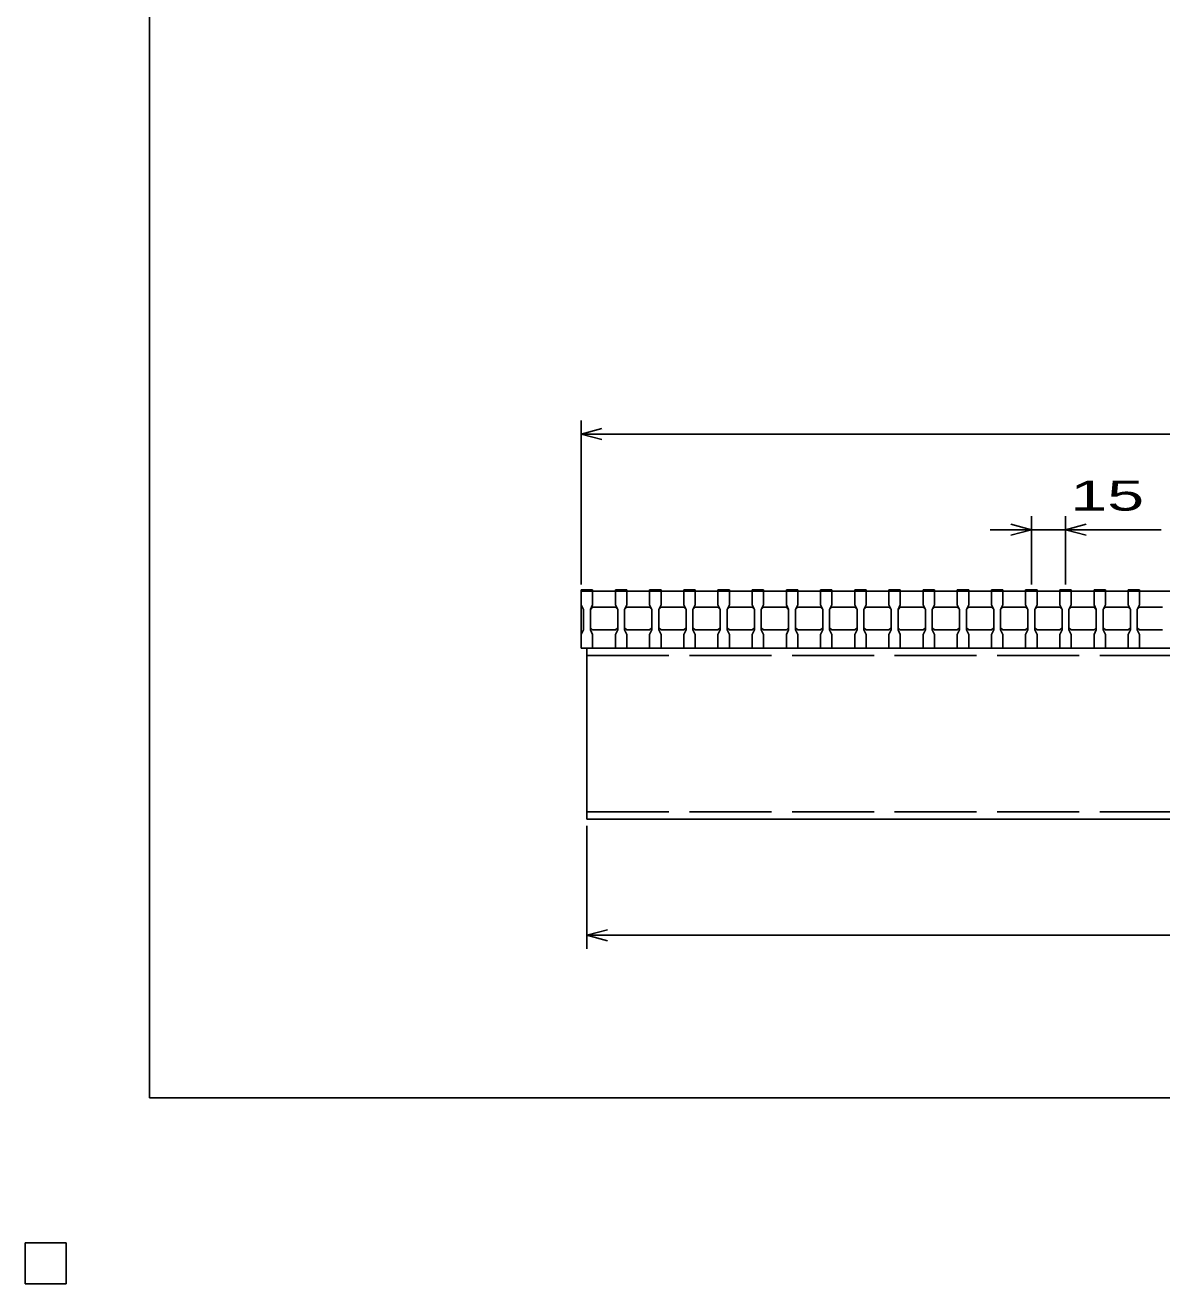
# Model space of a CAD drawing. Units: millimetres, scale not verified. Extents: x -1092 to 1039, y -770 to 632.
# Drawn here: x -1092 to -593, y -770 to -217 of the extents above; entities that cross this region are included whole.
import ezdxf
from ezdxf.enums import TextEntityAlignment as Align

# ---------------------------------------------------------------- set-up
doc = ezdxf.new("R2010")
doc.units = ezdxf.units.MM
doc.header["$LTSCALE"] = 6
doc.linetypes.add('DASHED', pattern=[7.5, 6, -1.5])
for name, color, linetype, lineweight in [('0_2', 150, 'Continuous', 25), ('16', 3, 'Continuous', 25), ('22', 4, 'Continuous', 25), ('24', 2, 'Continuous', 25)]:
    doc.layers.add(name, color=color, linetype=linetype, lineweight=lineweight)
doc.styles.add('ベクトル', font='')
doc.styles.get('ベクトル').set_extended_font_data('ベクトル')

msp = doc.modelspace()

# ---------------------------------------------------------------- linework, layer by layer
at = {"layer": '0_2'}
for p, q in [((-1037.4, -687.9), (-1037.4, 632.1)), ((1038.6, -687.9), (-1037.4, -687.9)), ((-1074, -751.5), (-1092, -751.5)), ((-1092, -751.5), (-1092, -769.5)), ((-1074, -751.5), (-1092, -751.5)), ((-1092, -751.5), (-1092, -769.5)), ((-1074, -751.5), (-1092, -751.5)), ((-1092, -751.5), (-1092, -769.5)), ((-1074, -751.5), (-1092, -751.5)), ((-1092, -751.5), (-1092, -769.5)), ((-1074, -751.5), (-1092, -751.5)), ((-1092, -751.5), (-1092, -769.5)), ((-1074, -769.5), (-1074, -751.5)), ((-1074, -769.5), (-1074, -751.5)), ((-1074, -769.5), (-1074, -751.5)), ((-1074, -769.5), (-1074, -751.5)), ((-1074, -769.5), (-1074, -751.5)), ((-1092, -769.5), (-1074, -769.5)), ((-1092, -769.5), (-1074, -769.5)), ((-1092, -769.5), (-1074, -769.5)), ((-1092, -769.5), (-1074, -769.5)), ((-1092, -769.5), (-1074, -769.5))]:
    msp.add_line(p, q, dxfattribs=at)
at = {"layer": '16'}
for p, q in [((-848, -465.5), (-848, -464.8)), ((-848, -464.8), (-843, -464.8)), ((-848, -465.5), (-848, -471.5)), ((-843, -465.5), (-848, -465.5)), ((-848, -465.5), (-848, -490.5)), ((-848, -465.5), (-258, -465.5)), ((-843, -464.8), (-843, -465.5)), ((-843, -471.5), (-843, -465.5)), ((-833, -465.5), (-833, -464.8)), ((-833, -464.8), (-828, -464.8)), ((-833, -465.5), (-833, -471.5)), ((-828, -465.5), (-833, -465.5)), ((-828, -464.8), (-828, -465.5)), ((-828, -471.5), (-828, -465.5)), ((-818, -465.5), (-818, -464.8)), ((-818, -464.8), (-813, -464.8)), ((-818, -465.5), (-818, -471.5)), ((-813, -465.5), (-818, -465.5)), ((-813, -464.8), (-813, -465.5)), ((-813, -471.5), (-813, -465.5)), ((-803, -465.5), (-803, -464.8)), ((-803, -464.8), (-798, -464.8)), ((-803, -465.5), (-803, -471.5)), ((-798, -465.5), (-803, -465.5)), ((-798, -464.8), (-798, -465.5)), ((-798, -471.5), (-798, -465.5)), ((-788, -465.5), (-788, -464.8)), ((-788, -464.8), (-783, -464.8)), ((-788, -465.5), (-788, -471.5)), ((-783, -465.5), (-788, -465.5)), ((-783, -464.8), (-783, -465.5)), ((-783, -471.5), (-783, -465.5)), ((-773, -465.5), (-773, -464.8)), ((-773, -464.8), (-768, -464.8)), ((-773, -465.5), (-773, -471.5)), ((-768, -465.5), (-773, -465.5)), ((-768, -464.8), (-768, -465.5)), ((-768, -471.5), (-768, -465.5)), ((-758, -465.5), (-758, -464.8)), ((-758, -464.8), (-753, -464.8)), ((-758, -465.5), (-758, -471.5)), ((-753, -465.5), (-758, -465.5)), ((-753, -464.8), (-753, -465.5)), ((-753, -471.5), (-753, -465.5)), ((-743, -465.5), (-743, -464.8)), ((-743, -464.8), (-738, -464.8)), ((-743, -465.5), (-743, -471.5)), ((-738, -465.5), (-743, -465.5)), ((-738, -464.8), (-738, -465.5)), ((-738, -471.5), (-738, -465.5)), ((-728, -465.5), (-728, -464.8)), ((-728, -464.8), (-723, -464.8)), ((-728, -465.5), (-728, -471.5)), ((-723, -465.5), (-728, -465.5)), ((-723, -464.8), (-723, -465.5)), ((-723, -471.5), (-723, -465.5)), ((-713, -465.5), (-713, -464.8)), ((-713, -464.8), (-708, -464.8)), ((-713, -465.5), (-713, -471.5)), ((-708, -465.5), (-713, -465.5)), ((-708, -464.8), (-708, -465.5)), ((-708, -471.5), (-708, -465.5)), ((-698, -465.5), (-698, -464.8)), ((-698, -464.8), (-693, -464.8)), ((-698, -465.5), (-698, -471.5)), ((-693, -465.5), (-698, -465.5)), ((-693, -464.8), (-693, -465.5)), ((-693, -471.5), (-693, -465.5)), ((-683, -465.5), (-683, -464.8)), ((-683, -464.8), (-678, -464.8)), ((-683, -465.5), (-683, -471.5)), ((-678, -465.5), (-683, -465.5)), ((-678, -464.8), (-678, -465.5)), ((-678, -471.5), (-678, -465.5)), ((-668, -465.5), (-668, -464.8)), ((-668, -464.8), (-663, -464.8)), ((-668, -465.5), (-668, -471.5)), ((-663, -465.5), (-668, -465.5)), ((-663, -464.8), (-663, -465.5)), ((-663, -471.5), (-663, -465.5)), ((-653, -465.5), (-653, -464.8)), ((-653, -464.8), (-648, -464.8)), ((-653, -465.5), (-653, -471.5)), ((-648, -465.5), (-653, -465.5)), ((-648, -464.8), (-648, -465.5)), ((-648, -471.5), (-648, -465.5)), ((-638, -465.5), (-638, -464.8)), ((-638, -464.8), (-633, -464.8)), ((-638, -465.5), (-638, -471.5)), ((-633, -465.5), (-638, -465.5)), ((-633, -464.8), (-633, -465.5)), ((-633, -471.5), (-633, -465.5)), ((-623, -465.5), (-623, -464.8)), ((-623, -464.8), (-618, -464.8)), ((-623, -465.5), (-623, -471.5)), ((-618, -465.5), (-623, -465.5)), ((-618, -464.8), (-618, -465.5)), ((-618, -471.5), (-618, -465.5)), ((-608, -465.5), (-608, -464.8)), ((-608, -464.8), (-603, -464.8)), ((-608, -465.5), (-608, -471.5)), ((-603, -465.5), (-608, -465.5)), ((-603, -464.8), (-603, -465.5)), ((-603, -471.5), (-603, -465.5)), ((-848, -471.5), (-847, -473.5)), ((-847, -473.5), (-847, -482.5)), ((-844, -473.5), (-843, -471.5)), ((-844, -473.5), (-843, -472.5)), ((-844, -482.5), (-844, -473.5)), ((-843, -472.5), (-833, -472.5)), ((-833, -471.5), (-832, -473.5)), ((-833, -472.5), (-832, -473.5)), ((-832, -473.5), (-832, -482.5)), ((-829, -473.5), (-828, -471.5)), ((-829, -473.5), (-828, -472.5)), ((-829, -482.5), (-829, -473.5)), ((-828, -472.5), (-818, -472.5)), ((-818, -471.5), (-817, -473.5)), ((-818, -472.5), (-817, -473.5)), ((-817, -473.5), (-817, -482.5)), ((-814, -473.5), (-813, -471.5)), ((-814, -473.5), (-813, -472.5)), ((-814, -482.5), (-814, -473.5)), ((-813, -472.5), (-803, -472.5)), ((-803, -471.5), (-802, -473.5)), ((-803, -472.5), (-802, -473.5)), ((-802, -473.5), (-802, -482.5)), ((-799, -473.5), (-798, -471.5)), ((-799, -473.5), (-798, -472.5)), ((-799, -482.5), (-799, -473.5)), ((-798, -472.5), (-788, -472.5)), ((-788, -471.5), (-787, -473.5)), ((-788, -472.5), (-787, -473.5)), ((-787, -473.5), (-787, -482.5)), ((-784, -473.5), (-783, -471.5)), ((-784, -473.5), (-783, -472.5)), ((-784, -482.5), (-784, -473.5)), ((-783, -472.5), (-773, -472.5)), ((-773, -471.5), (-772, -473.5)), ((-773, -472.5), (-772, -473.5)), ((-772, -473.5), (-772, -482.5)), ((-769, -473.5), (-768, -471.5)), ((-769, -473.5), (-768, -472.5)), ((-769, -482.5), (-769, -473.5)), ((-768, -472.5), (-758, -472.5)), ((-758, -471.5), (-757, -473.5)), ((-758, -472.5), (-757, -473.5)), ((-757, -473.5), (-757, -482.5)), ((-754, -473.5), (-753, -471.5)), ((-754, -473.5), (-753, -472.5)), ((-754, -482.5), (-754, -473.5)), ((-753, -472.5), (-743, -472.5)), ((-743, -471.5), (-742, -473.5)), ((-743, -472.5), (-742, -473.5)), ((-742, -473.5), (-742, -482.5)), ((-739, -473.5), (-738, -471.5)), ((-739, -473.5), (-738, -472.5)), ((-739, -482.5), (-739, -473.5)), ((-738, -472.5), (-728, -472.5)), ((-728, -471.5), (-727, -473.5)), ((-728, -472.5), (-727, -473.5)), ((-727, -473.5), (-727, -482.5)), ((-724, -473.5), (-723, -471.5)), ((-724, -473.5), (-723, -472.5)), ((-724, -482.5), (-724, -473.5)), ((-723, -472.5), (-713, -472.5)), ((-713, -471.5), (-712, -473.5)), ((-713, -472.5), (-712, -473.5)), ((-712, -473.5), (-712, -482.5)), ((-709, -473.5), (-708, -471.5)), ((-709, -473.5), (-708, -472.5)), ((-709, -482.5), (-709, -473.5)), ((-708, -472.5), (-698, -472.5)), ((-698, -471.5), (-697, -473.5)), ((-698, -472.5), (-697, -473.5)), ((-697, -473.5), (-697, -482.5)), ((-694, -473.5), (-693, -471.5)), ((-694, -473.5), (-693, -472.5)), ((-694, -482.5), (-694, -473.5)), ((-693, -472.5), (-683, -472.5)), ((-683, -471.5), (-682, -473.5)), ((-683, -472.5), (-682, -473.5)), ((-682, -473.5), (-682, -482.5)), ((-679, -473.5), (-678, -471.5)), ((-679, -473.5), (-678, -472.5)), ((-679, -482.5), (-679, -473.5)), ((-678, -472.5), (-668, -472.5)), ((-668, -471.5), (-667, -473.5)), ((-668, -472.5), (-667, -473.5)), ((-667, -473.5), (-667, -482.5)), ((-664, -473.5), (-663, -471.5)), ((-664, -473.5), (-663, -472.5)), ((-664, -482.5), (-664, -473.5)), ((-663, -472.5), (-653, -472.5)), ((-653, -471.5), (-652, -473.5)), ((-653, -472.5), (-652, -473.5)), ((-652, -473.5), (-652, -482.5)), ((-649, -473.5), (-648, -471.5)), ((-649, -473.5), (-648, -472.5)), ((-649, -482.5), (-649, -473.5)), ((-648, -472.5), (-638, -472.5)), ((-638, -471.5), (-637, -473.5)), ((-638, -472.5), (-637, -473.5)), ((-637, -473.5), (-637, -482.5)), ((-634, -473.5), (-633, -471.5)), ((-634, -473.5), (-633, -472.5)), ((-634, -482.5), (-634, -473.5)), ((-633, -472.5), (-623, -472.5)), ((-623, -471.5), (-622, -473.5)), ((-623, -472.5), (-622, -473.5)), ((-622, -473.5), (-622, -482.5)), ((-619, -473.5), (-618, -471.5)), ((-619, -473.5), (-618, -472.5)), ((-619, -482.5), (-619, -473.5)), ((-618, -472.5), (-608, -472.5)), ((-608, -471.5), (-607, -473.5)), ((-608, -472.5), (-607, -473.5)), ((-607, -473.5), (-607, -482.5)), ((-604, -473.5), (-603, -471.5)), ((-604, -473.5), (-603, -472.5)), ((-604, -482.5), (-604, -473.5)), ((-603, -472.5), (-593, -472.5)), ((-847, -482.5), (-848, -484.5)), ((-848, -484.5), (-848, -490.5)), ((-843, -482.5), (-844, -481.5)), ((-843, -484.5), (-844, -482.5)), ((-833, -482.5), (-843, -482.5)), ((-843, -490.5), (-843, -484.5)), ((-832, -481.5), (-833, -482.5)), ((-832, -482.5), (-833, -484.5)), ((-833, -484.5), (-833, -490.5)), ((-828, -482.5), (-829, -481.5)), ((-828, -484.5), (-829, -482.5)), ((-818, -482.5), (-828, -482.5)), ((-828, -490.5), (-828, -484.5)), ((-817, -481.5), (-818, -482.5)), ((-817, -482.5), (-818, -484.5)), ((-818, -484.5), (-818, -490.5)), ((-813, -482.5), (-814, -481.5)), ((-813, -484.5), (-814, -482.5)), ((-803, -482.5), (-813, -482.5)), ((-813, -490.5), (-813, -484.5)), ((-802, -481.5), (-803, -482.5)), ((-802, -482.5), (-803, -484.5)), ((-803, -484.5), (-803, -490.5)), ((-798, -482.5), (-799, -481.5)), ((-798, -484.5), (-799, -482.5)), ((-788, -482.5), (-798, -482.5)), ((-798, -490.5), (-798, -484.5)), ((-787, -481.5), (-788, -482.5)), ((-787, -482.5), (-788, -484.5)), ((-788, -484.5), (-788, -490.5)), ((-783, -482.5), (-784, -481.5)), ((-783, -484.5), (-784, -482.5)), ((-773, -482.5), (-783, -482.5)), ((-783, -490.5), (-783, -484.5)), ((-772, -481.5), (-773, -482.5)), ((-772, -482.5), (-773, -484.5)), ((-773, -484.5), (-773, -490.5)), ((-768, -482.5), (-769, -481.5)), ((-768, -484.5), (-769, -482.5)), ((-758, -482.5), (-768, -482.5)), ((-768, -490.5), (-768, -484.5)), ((-757, -481.5), (-758, -482.5)), ((-757, -482.5), (-758, -484.5)), ((-758, -484.5), (-758, -490.5)), ((-753, -482.5), (-754, -481.5)), ((-753, -484.5), (-754, -482.5)), ((-743, -482.5), (-753, -482.5)), ((-753, -490.5), (-753, -484.5)), ((-742, -481.5), (-743, -482.5)), ((-742, -482.5), (-743, -484.5)), ((-743, -484.5), (-743, -490.5)), ((-738, -482.5), (-739, -481.5)), ((-738, -484.5), (-739, -482.5)), ((-728, -482.5), (-738, -482.5)), ((-738, -490.5), (-738, -484.5)), ((-727, -481.5), (-728, -482.5)), ((-727, -482.5), (-728, -484.5)), ((-728, -484.5), (-728, -490.5)), ((-723, -482.5), (-724, -481.5)), ((-723, -484.5), (-724, -482.5)), ((-713, -482.5), (-723, -482.5)), ((-723, -490.5), (-723, -484.5)), ((-712, -481.5), (-713, -482.5)), ((-712, -482.5), (-713, -484.5)), ((-713, -484.5), (-713, -490.5)), ((-708, -482.5), (-709, -481.5)), ((-708, -484.5), (-709, -482.5)), ((-698, -482.5), (-708, -482.5)), ((-708, -490.5), (-708, -484.5)), ((-697, -481.5), (-698, -482.5)), ((-697, -482.5), (-698, -484.5)), ((-698, -484.5), (-698, -490.5)), ((-693, -482.5), (-694, -481.5)), ((-693, -484.5), (-694, -482.5)), ((-683, -482.5), (-693, -482.5)), ((-693, -490.5), (-693, -484.5)), ((-682, -481.5), (-683, -482.5)), ((-682, -482.5), (-683, -484.5)), ((-683, -484.5), (-683, -490.5)), ((-678, -482.5), (-679, -481.5)), ((-678, -484.5), (-679, -482.5)), ((-668, -482.5), (-678, -482.5)), ((-678, -490.5), (-678, -484.5)), ((-667, -481.5), (-668, -482.5)), ((-667, -482.5), (-668, -484.5)), ((-668, -484.5), (-668, -490.5)), ((-663, -482.5), (-664, -481.5)), ((-663, -484.5), (-664, -482.5)), ((-653, -482.5), (-663, -482.5)), ((-663, -490.5), (-663, -484.5)), ((-652, -481.5), (-653, -482.5)), ((-652, -482.5), (-653, -484.5)), ((-653, -484.5), (-653, -490.5)), ((-648, -482.5), (-649, -481.5)), ((-648, -484.5), (-649, -482.5)), ((-638, -482.5), (-648, -482.5)), ((-648, -490.5), (-648, -484.5)), ((-637, -481.5), (-638, -482.5)), ((-637, -482.5), (-638, -484.5)), ((-638, -484.5), (-638, -490.5)), ((-633, -482.5), (-634, -481.5)), ((-633, -484.5), (-634, -482.5)), ((-623, -482.5), (-633, -482.5)), ((-633, -490.5), (-633, -484.5)), ((-622, -481.5), (-623, -482.5)), ((-622, -482.5), (-623, -484.5)), ((-623, -484.5), (-623, -490.5)), ((-618, -482.5), (-619, -481.5)), ((-618, -484.5), (-619, -482.5)), ((-608, -482.5), (-618, -482.5)), ((-618, -490.5), (-618, -484.5)), ((-607, -481.5), (-608, -482.5)), ((-607, -482.5), (-608, -484.5)), ((-608, -484.5), (-608, -490.5)), ((-603, -482.5), (-604, -481.5)), ((-603, -484.5), (-604, -482.5)), ((-593, -482.5), (-603, -482.5)), ((-603, -490.5), (-603, -484.5)), ((-848, -490.5), (-843, -490.5)), ((-848, -490.5), (-258, -490.5)), ((-845.5, -490.5), (-260.5, -490.5)), ((-845.5, -565.5), (-845.5, -490.5)), ((-833, -490.5), (-828, -490.5)), ((-818, -490.5), (-813, -490.5)), ((-803, -490.5), (-798, -490.5)), ((-788, -490.5), (-783, -490.5)), ((-773, -490.5), (-768, -490.5)), ((-758, -490.5), (-753, -490.5)), ((-743, -490.5), (-738, -490.5)), ((-728, -490.5), (-723, -490.5)), ((-713, -490.5), (-708, -490.5)), ((-698, -490.5), (-693, -490.5)), ((-683, -490.5), (-678, -490.5)), ((-668, -490.5), (-663, -490.5)), ((-653, -490.5), (-648, -490.5)), ((-638, -490.5), (-633, -490.5)), ((-623, -490.5), (-618, -490.5)), ((-608, -490.5), (-603, -490.5)), ((-260.5, -565.5), (-845.5, -565.5)), ((-1074, -751.5), (-1092, -751.5)), ((-1092, -751.5), (-1092, -769.5)), ((-1074, -751.5), (-1092, -751.5)), ((-1092, -751.5), (-1092, -769.5)), ((-1074, -751.5), (-1092, -751.5)), ((-1092, -751.5), (-1092, -769.5)), ((-1074, -751.5), (-1092, -751.5)), ((-1092, -751.5), (-1092, -769.5)), ((-1074, -751.5), (-1092, -751.5)), ((-1092, -751.5), (-1092, -769.5)), ((-1074, -769.5), (-1074, -751.5)), ((-1074, -769.5), (-1074, -751.5)), ((-1074, -769.5), (-1074, -751.5)), ((-1074, -769.5), (-1074, -751.5)), ((-1074, -769.5), (-1074, -751.5)), ((-1092, -769.5), (-1074, -769.5)), ((-1092, -769.5), (-1074, -769.5)), ((-1092, -769.5), (-1074, -769.5)), ((-1092, -769.5), (-1074, -769.5)), ((-1092, -769.5), (-1074, -769.5))]:
    msp.add_line(p, q, dxfattribs=at)
at = {"layer": '16', "linetype": 'DASHED'}
for p, q in [((-845.5, -493.7), (-260.5, -493.7)), ((-845.5, -562.3), (-260.5, -562.3))]:
    msp.add_line(p, q, dxfattribs=at)
at = {"layer": '22'}
for p, q in [((-848, -462.5), (-848, -390.5)), ((-848, -396.5), (-839, -394.1)), ((-839, -398.9), (-848, -396.5)), ((-848, -396.5), (-258, -396.5)), ((-650.5, -438.5), (-659.5, -436.1)), ((-650.5, -462.5), (-650.5, -432.5)), ((-635.5, -432.5), (-635.5, -462.5)), ((-635.5, -438.5), (-626.5, -436.1)), ((-650.5, -438.5), (-668.5, -438.5)), ((-659.5, -440.9), (-650.5, -438.5)), ((-650.5, -438.5), (-635.5, -438.5)), ((-626.5, -440.9), (-635.5, -438.5)), ((-635.5, -438.5), (-593.5, -438.5)), ((-845.5, -622.5), (-845.5, -568.5)), ((-845.5, -616.5), (-836.5, -614.1)), ((-836.5, -618.9), (-845.5, -616.5)), ((-845.5, -616.5), (-260.5, -616.5))]:
    msp.add_line(p, q, dxfattribs=at)
at = {"layer": '22', "color": 2}
for p, q in [((-1074, -751.5), (-1092, -751.5)), ((-1092, -751.5), (-1092, -769.5)), ((-1074, -751.5), (-1092, -751.5)), ((-1092, -751.5), (-1092, -769.5)), ((-1074, -751.5), (-1092, -751.5)), ((-1092, -751.5), (-1092, -769.5)), ((-1074, -769.5), (-1074, -751.5)), ((-1074, -769.5), (-1074, -751.5)), ((-1074, -769.5), (-1074, -751.5)), ((-1092, -769.5), (-1074, -769.5)), ((-1092, -769.5), (-1074, -769.5)), ((-1092, -769.5), (-1074, -769.5))]:
    msp.add_line(p, q, dxfattribs=at)
at = {"layer": '24', "color": 4}
for p, q in [((-1074, -751.5), (-1092, -751.5)), ((-1092, -751.5), (-1092, -769.5)), ((-1074, -751.5), (-1092, -751.5)), ((-1092, -751.5), (-1092, -769.5)), ((-1074, -751.5), (-1092, -751.5)), ((-1092, -751.5), (-1092, -769.5)), ((-1074, -769.5), (-1074, -751.5)), ((-1074, -769.5), (-1074, -751.5)), ((-1074, -769.5), (-1074, -751.5)), ((-1092, -769.5), (-1074, -769.5)), ((-1092, -769.5), (-1074, -769.5)), ((-1092, -769.5), (-1074, -769.5))]:
    msp.add_line(p, q, dxfattribs=at)

# ---------------------------------------------------------------- texts
at = {"layer": '22', "color": 2, "style": 'ベクトル', "width": 1.65}
msp.add_text(' 15 ', height=13.2, dxfattribs=at).set_placement((-641.5, -423.5), align=Align.MIDDLE_LEFT)

doc.saveas('drawing.dxf')
